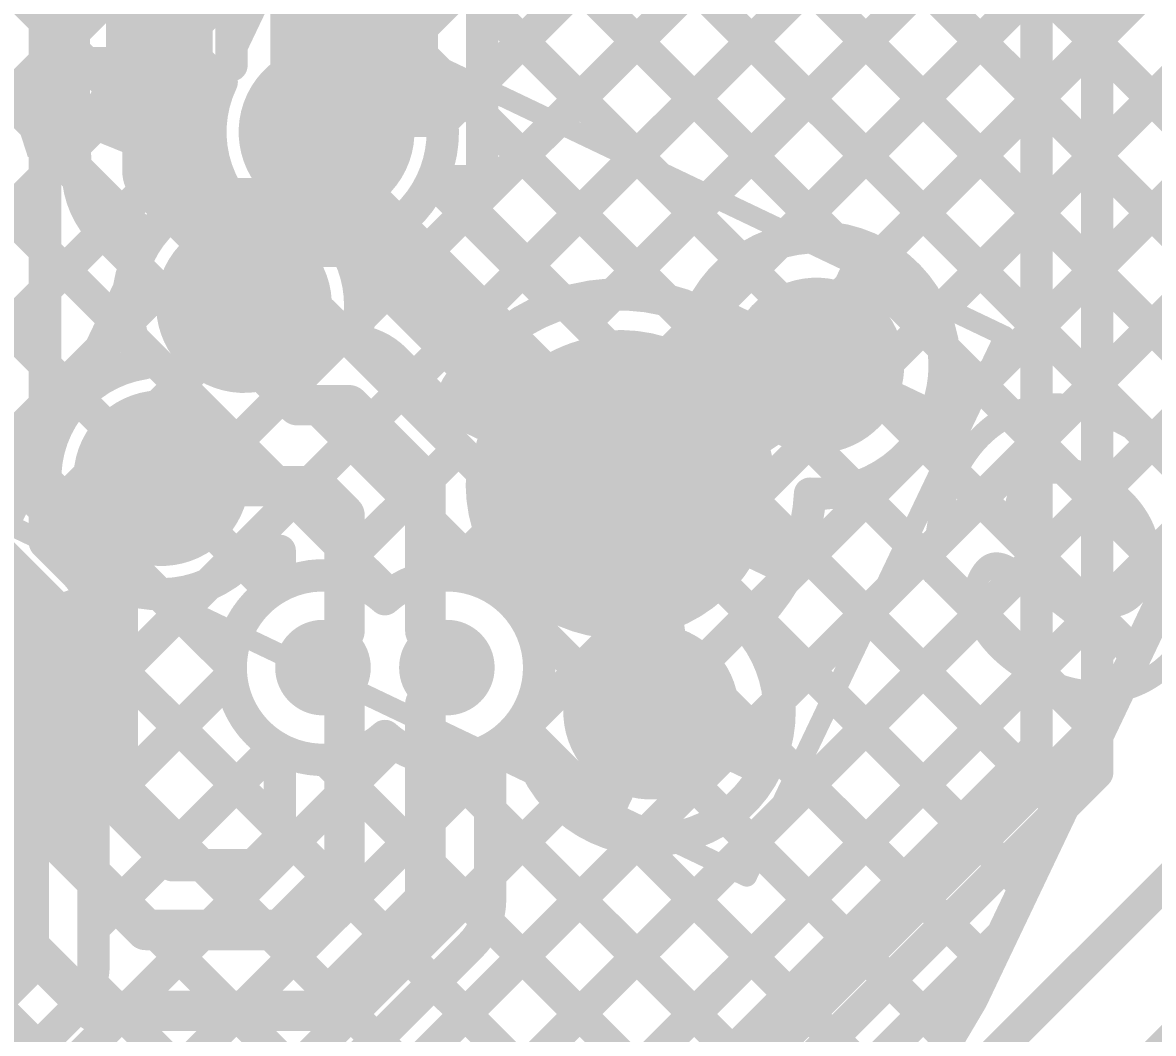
# Model space of a CAD drawing. Header units: millimetres. Extents: x -0.64 to 2.98, y -0.65 to 2.86.
# Drawn here: x 2.4425 to 2.7219, y 0.3336 to 0.5835 of the extents above; entities that cross this region are included whole.
import ezdxf

# ---------------------------------------------------------------- set-up
doc = ezdxf.new("R2010")
doc.units = ezdxf.units.MM
doc.header["$MEASUREMENT"] = 0
for name, color, linetype in [('BottomLayer', 5, 'Continuous'), ('BottomOverlay', 54, 'Continuous'), ('BottomPaste', 16, 'Continuous'), ('BottomSolder', 6, 'Continuous'), ('Mechanical2', 216, 'Continuous'), ('PadHoleLayer', 156, 'Continuous'), ('TopLayer', 1, 'Continuous'), ('TopOverlay', 2, 'Continuous'), ('TopPaste', 8, 'Continuous'), ('TopSolder', 216, 'Continuous'), ('ViaHoleLayer', 16, 'Continuous')]:
    doc.layers.add(name, color=color, linetype=linetype)
doc.styles.add('Arial', font='', dxfattribs={"height": 0.2})
doc.styles.get('Arial').set_extended_font_data('Arial')

# ---------------------------------------------------------------- blocks, each defined once
blk = doc.blocks.new('SPM0687LR5H_1_233')
at = {"layer": 'BottomSolder'}
h = blk.add_hatch(color=6, dxfattribs=at)
edge = h.paths.add_edge_path()
edge.add_arc((0, -0.03594), 0.004, 0, 360)
at = {"layer": 'PadHoleLayer'}
h = blk.add_hatch(color=156, dxfattribs=at)
edge = h.paths.add_edge_path()
edge.add_arc((0, -0.03594), 0.02018, 0, 360)
at = {"layer": 'TopLayer'}
h = blk.add_hatch(color=1, dxfattribs=at)
edge = h.paths.add_edge_path()
edge.add_arc((-0.0474, 0.06705), 0.01772, 0, 360)
h = blk.add_hatch(color=1, dxfattribs=at)
edge = h.paths.add_edge_path()
edge.add_arc((0, 0.06705), 0.01772, 0, 360)
h = blk.add_hatch(color=1, dxfattribs=at)
edge = h.paths.add_edge_path()
edge.add_arc((0.0474, 0.06705), 0.01772, 0, 360)
h = blk.add_hatch(color=1, dxfattribs=at)
edge = h.paths.add_edge_path()
edge.add_arc((0, -0.03594), 0.03299, 0, 360)
h = blk.add_hatch(color=1, dxfattribs=at)
edge = h.paths.add_edge_path()
edge.add_arc((-0.0474, -0.06705), 0.01772, 0, 360)
h = blk.add_hatch(color=1, dxfattribs=at)
edge = h.paths.add_edge_path()
edge.add_arc((0.0474, -0.06705), 0.01772, 0, 360)
at = {"layer": 'TopPaste'}
h = blk.add_hatch(color=8, dxfattribs=at)
edge = h.paths.add_edge_path()
edge.add_arc((-0.0474, 0.06705), 0.01772, 0, 360)
h = blk.add_hatch(color=8, dxfattribs=at)
edge = h.paths.add_edge_path()
edge.add_arc((0, 0.06705), 0.01772, 0, 360)
h = blk.add_hatch(color=8, dxfattribs=at)
edge = h.paths.add_edge_path()
edge.add_arc((0.0474, 0.06705), 0.01772, 0, 360)
h = blk.add_hatch(color=8, dxfattribs=at)
edge = h.paths.add_edge_path()
edge.add_arc((-0.0474, -0.06705), 0.01772, 0, 360)
h = blk.add_hatch(color=8, dxfattribs=at)
edge = h.paths.add_edge_path()
edge.add_arc((0.0474, -0.06705), 0.01772, 0, 360)
at = {"layer": 'TopSolder'}
h = blk.add_hatch(color=216, dxfattribs=at)
edge = h.paths.add_edge_path()
edge.add_arc((-0.0474, 0.06705), 0.02172, 0, 360)
h = blk.add_hatch(color=216, dxfattribs=at)
edge = h.paths.add_edge_path()
edge.add_arc((0, 0.06705), 0.02172, 0, 360)
h = blk.add_hatch(color=216, dxfattribs=at)
edge = h.paths.add_edge_path()
edge.add_arc((0.0474, 0.06705), 0.02172, 0, 360)
h = blk.add_hatch(color=216, dxfattribs=at)
edge = h.paths.add_edge_path()
edge.add_arc((0, -0.03594), 0.03699, 0, 360)
h = blk.add_hatch(color=216, dxfattribs=at)
edge = h.paths.add_edge_path()
edge.add_arc((-0.0474, -0.06705), 0.02172, 0, 360)
h = blk.add_hatch(color=216, dxfattribs=at)
edge = h.paths.add_edge_path()
edge.add_arc((0.0474, -0.06705), 0.02172, 0, 360)
at = {"layer": 'TopOverlay', "const_width": 0.005}
for points in [[(-0.07402, 0.09591), (0.07402, 0.09591)], [(-0.07402, 0.09591), (-0.07402, -0.10591)], [(0.07402, 0.09591), (0.07402, -0.10591)], [(-0.085, 0.075), (-0.08, 0.07)], [(-0.085, 0.075), (-0.085, 0.065)], [(-0.08, 0.07), (-0.085, 0.065)], [(-0.07402, -0.10591), (0.07402, -0.10591)]]:
    blk.add_lwpolyline(points, dxfattribs=at)
at = {"layer": 'TopOverlay', "const_width": 0.0025}
for points in [[(-0.07527, 0.09591, 1), (-0.07277, 0.09591, 1)], [(-0.07527, 0.09591, 1), (-0.07277, 0.09591, 1)], [(0.07277, 0.09591, 1), (0.07527, 0.09591, 1)], [(0.07277, 0.09591, 1), (0.07527, 0.09591, 1)], [(-0.08625, 0.075, 1), (-0.08375, 0.075, 1)], [(-0.08625, 0.075, 1), (-0.08375, 0.075, 1)], [(-0.08125, 0.07, 1), (-0.07875, 0.07, 1)], [(-0.08125, 0.07, 1), (-0.07875, 0.07, 1)], [(-0.08625, 0.065, 1), (-0.08375, 0.065, 1)], [(-0.08625, 0.065, 1), (-0.08375, 0.065, 1)], [(-0.07527, -0.10591, 1), (-0.07277, -0.10591, 1)], [(-0.07527, -0.10591, 1), (-0.07277, -0.10591, 1)], [(0.07277, -0.10591, 1), (0.07527, -0.10591, 1)], [(0.07277, -0.10591, 1), (0.07527, -0.10591, 1)]]:
    blk.add_lwpolyline(points, format="xyb", close=True, dxfattribs=at)
blk = doc.blocks.new('CAP_0402_B_363')
at = {"layer": 'BottomLayer'}
for points in [[(-0.0095, 0.0125), (-0.0095, -0.0125), (-0.0275, -0.0125), (-0.0275, 0.0125)], [(0.0275, 0.0125), (0.0275, -0.0125), (0.0095, -0.0125), (0.0095, 0.0125)]]:
    blk.add_hatch(color=5, dxfattribs=at).paths.add_polyline_path(points)
at = {"layer": 'BottomPaste'}
for points in [[(-0.0095, 0.0125), (-0.0095, -0.0125), (-0.0275, -0.0125), (-0.0275, 0.0125)], [(0.0275, 0.0125), (0.0275, -0.0125), (0.0095, -0.0125), (0.0095, 0.0125)]]:
    blk.add_hatch(color=16, dxfattribs=at).paths.add_polyline_path(points)
at = {"layer": 'BottomSolder'}
for points in [[(-0.00714, 0.01486), (-0.00714, -0.01486), (-0.02986, -0.01486), (-0.02986, 0.01486)], [(0.02986, 0.01486), (0.02986, -0.01486), (0.00714, -0.01486), (0.00714, 0.01486)]]:
    blk.add_hatch(color=6, dxfattribs=at).paths.add_polyline_path(points)
at = {"layer": 'BottomOverlay', "const_width": 0.005}
for points in [[(-0.011, 0.016), (-0.031, 0.016)], [(-0.031, 0.016), (-0.031, -0.016)], [(0.031, 0.016), (0.011, 0.016)], [(0.031, 0.016), (0.031, -0.016)], [(-0.011, -0.016), (-0.031, -0.016)], [(0.031, -0.016), (0.011, -0.016)]]:
    blk.add_lwpolyline(points, dxfattribs=at)
at = {"layer": 'BottomOverlay', "const_width": 0.0025}
for points in [[(-0.03225, 0.016, 1), (-0.02975, 0.016, 1)], [(-0.03225, 0.016, 1), (-0.02975, 0.016, 1)], [(-0.01225, 0.016, 1), (-0.00975, 0.016, 1)], [(0.00975, 0.016, 1), (0.01225, 0.016, 1)], [(0.02975, 0.016, 1), (0.03225, 0.016, 1)], [(0.02975, 0.016, 1), (0.03225, 0.016, 1)], [(-0.03225, -0.016, 1), (-0.02975, -0.016, 1)], [(-0.03225, -0.016, 1), (-0.02975, -0.016, 1)], [(-0.01225, -0.016, 1), (-0.00975, -0.016, 1)], [(0.00975, -0.016, 1), (0.01225, -0.016, 1)], [(0.02975, -0.016, 1), (0.03225, -0.016, 1)], [(0.02975, -0.016, 1), (0.03225, -0.016, 1)]]:
    blk.add_lwpolyline(points, format="xyb", close=True, dxfattribs=at)

msp = doc.modelspace()

# ---------------------------------------------------------------- hatches: boundary and pattern name
at = {"layer": 'BottomLayer'}
msp.add_hatch(color=5, dxfattribs=at).paths.add_polyline_path([(2.504, 0.55521), (2.545, 0.55521), (2.545, 0.68021), (2.504, 0.68021)])
h = msp.add_hatch(color=5, dxfattribs=at)
edge = h.paths.add_edge_path()
edge.add_arc((2.51669, 0.424), 0.01181, 0, 360)
h = msp.add_hatch(color=5, dxfattribs=at)
edge = h.paths.add_edge_path()
edge.add_arc((2.54731, 0.424), 0.01181, 0, 360)
at = {"layer": 'BottomSolder'}
h = msp.add_hatch(color=6, dxfattribs=at)
edge = h.paths.add_edge_path()
edge.add_arc((2.51669, 0.424), 0.00791, 0, 360)
h = msp.add_hatch(color=6, dxfattribs=at)
edge = h.paths.add_edge_path()
edge.add_arc((2.54731, 0.424), 0.00791, 0, 360)
at = {"layer": 'TopLayer'}
h = msp.add_hatch(color=1, dxfattribs=at)
edge = h.paths.add_edge_path()
edge.add_arc((2.51669, 0.424), 0.01181, 0, 360)
h = msp.add_hatch(color=1, dxfattribs=at)
edge = h.paths.add_edge_path()
edge.add_arc((2.54731, 0.424), 0.01181, 0, 360)
at = {"layer": 'TopSolder'}
h = msp.add_hatch(color=216, dxfattribs=at)
edge = h.paths.add_edge_path()
edge.add_arc((2.51669, 0.424), 0.00791, 0, 360)
h = msp.add_hatch(color=216, dxfattribs=at)
edge = h.paths.add_edge_path()
edge.add_arc((2.54731, 0.424), 0.00791, 0, 360)
at = {"layer": 'ViaHoleLayer'}
h = msp.add_hatch(color=16, dxfattribs=at)
edge = h.paths.add_edge_path()
edge.add_arc((2.51669, 0.424), 0.00591, 0, 360)
h = msp.add_hatch(color=16, dxfattribs=at)
edge = h.paths.add_edge_path()
edge.add_arc((2.54731, 0.424), 0.00591, 0, 360)

# ---------------------------------------------------------------- linework, layer by layer
at = {"layer": 'BottomLayer'}
for points, const_width in [([(2.36293, 0.6687), (2.45508, 0.57655)], 0.008), ([(2.34879, 0.65456), (2.45508, 0.54827)], 0.008), ([(2.55302, 0.53751), (2.65972, 0.64421)], 0.008), ([(2.556, 0.56877), (2.63144, 0.64421)], 0.008), ([(2.556, 0.54421), (2.556, 0.64421)], 0.008), ([(2.55713, 0.64421), (2.73585, 0.46549)], 0.008), ([(2.56716, 0.52337), (2.68801, 0.64421)], 0.008), ([(2.58131, 0.50923), (2.71629, 0.64421)], 0.008), ([(2.58541, 0.64421), (2.74497, 0.48465)], 0.008), ([(2.60178, 0.50142), (2.74458, 0.64421)], 0.008), ([(2.6137, 0.64421), (2.75273, 0.50518)], 0.008), ([(2.64198, 0.64421), (2.7598, 0.5264)], 0.008), ([(2.61788, 0.48924), (2.76471, 0.63606)], 0.008), ([(2.3475, 0.62757), (2.53317, 0.4419)], 0.008), ([(2.47808, 0.57241), (2.47808, 0.61734)], 0.022), ([(2.62426, 0.46733), (2.77656, 0.61963)], 0.008), ([(2.556, 0.61706), (2.72672, 0.44634)], 0.008), ([(2.3475, 0.59928), (2.5039, 0.44289)], 0.008), ([(2.558, 0.37278), (2.78192, 0.5967)], 0.008), ([(2.45508, 0.54591), (2.45508, 0.59084)], 0.008), ([(2.556, 0.58877), (2.71759, 0.42718)], 0.008), ([(2.36171, 0.48762), (2.45508, 0.58099)], 0.008), ([(2.33985, 0.57865), (2.49389, 0.42461)], 0.008), ([(2.47808, 0.54689), (2.47808, 0.57091)], 0.022), ([(2.45908, 0.57241), (2.47808, 0.57241)], 0.01), ([(2.556, 0.56049), (2.70846, 0.40803)], 0.008), ([(2.3735, 0.16), (2.76975, 0.55625)], 0.008), ([(2.38051, 0.47814), (2.45508, 0.55271)], 0.008), ([(2.47808, 0.54689), (2.49097, 0.534)], 0.022), ([(2.54632, 0.54421), (2.5872, 0.50333)], 0.008), ([(2.54632, 0.54421), (2.556, 0.54421)], 0.008), ([(2.49097, 0.534), (2.52542, 0.534)], 0.022), ([(2.52542, 0.534), (2.59014, 0.46928)], 0.022), ([(2.40616, 0.4755), (2.46226, 0.5316)], 0.008), ([(2.46257, 0.53129), (2.47538, 0.51848)], 0.008), ([(2.43368, 0.47473), (2.47643, 0.51749)], 0.008), ([(2.39949, 0.15771), (2.75561, 0.51382)], 0.008), ([(2.44907, 0.46184), (2.49923, 0.512)], 0.008), ([(2.49097, 0.512), (2.51631, 0.512)], 0.008), ([(2.49135, 0.512), (2.56145, 0.4419)], 0.008), ([(2.51631, 0.512), (2.55609, 0.47222)], 0.008), ([(2.46318, 0.44766), (2.52191, 0.5064)], 0.008), ([(2.59014, 0.46928), (2.60313, 0.49652)], 0.01), ([(2.467, 0.42321), (2.53605, 0.49226)], 0.008), ([(2.677, 0.342), (2.748, 0.491)], 0.008), ([(2.51879, 0.44671), (2.55019, 0.47811)], 0.008), ([(2.44011, 0.4708), (2.4623, 0.44861)], 0.008), ([(2.57714, 0.44205), (2.59014, 0.46928)], 0.01), ([(2.59014, 0.46928), (2.61737, 0.45629)], 0.01), ([(2.41066, 0.14059), (2.7361, 0.46603)], 0.008), ([(2.62394, 0.46426), (2.69933, 0.38887)], 0.008), ([(2.42878, 0.4595), (2.451, 0.43728)], 0.01), ([(2.54717, 0.44681), (2.558, 0.45764)], 0.008), ([(2.61455, 0.44537), (2.69021, 0.36971)], 0.008), ([(2.56589, 0.43724), (2.57018, 0.44153)], 0.008), ([(2.451, 0.381), (2.451, 0.43728)], 0.01), ([(2.56521, 0.43814), (2.67119, 0.33216)], 0.008), ([(2.467, 0.38763), (2.467, 0.43728)], 0.008), ([(2.558, 0.40107), (2.59209, 0.43516)], 0.008), ([(2.59602, 0.43562), (2.68108, 0.35056)], 0.008), ([(2.51669, 0.42031), (2.51669, 0.424)], 0.01), ([(2.54731, 0.42031), (2.54731, 0.424)], 0.01), ([(2.467, 0.42321), (2.506, 0.38421)], 0.008), ([(2.467, 0.39492), (2.49398, 0.4219)], 0.008), ([(2.51669, 0.42031), (2.522, 0.415)], 0.01), ([(2.542, 0.415), (2.54731, 0.42031)], 0.01), ([(2.522, 0.375), (2.522, 0.415)], 0.01), ([(2.542, 0.36672), (2.542, 0.415)], 0.01), ([(2.56521, 0.40986), (2.66068, 0.31438)], 0.008), ([(2.60822, 0.30987), (2.71036, 0.412)], 0.008), ([(2.4775, 0.37713), (2.50486, 0.4045)], 0.008), ([(2.506, 0.38163), (2.506, 0.40385)], 0.008), ([(2.558, 0.36672), (2.558, 0.40385)], 0.008), ([(2.467, 0.39493), (2.48679, 0.37514)], 0.008), ([(2.467, 0.38763), (2.47949, 0.37514)], 0.008), ([(2.558, 0.38878), (2.65018, 0.29661)], 0.008), ([(2.451, 0.381), (2.47286, 0.35914)], 0.01), ([(2.49951, 0.37514), (2.506, 0.38163)], 0.008), ([(2.47949, 0.37514), (2.49951, 0.37514)], 0.008), ([(2.50614, 0.35914), (2.522, 0.375)], 0.01), ([(2.431, 0.368), (2.45986, 0.33914)], 0.01), ([(2.51443, 0.33914), (2.542, 0.36672)], 0.01), ([(2.47286, 0.35914), (2.50614, 0.35914)], 0.01), ([(2.55709, 0.36141), (2.60899, 0.30951)], 0.008), ([(2.4197, 0.35667), (2.44853, 0.32784)], 0.008), ([(2.62114, 0.2945), (2.68461, 0.35797)], 0.008), ([(2.52575, 0.32784), (2.5533, 0.35539)], 0.008), ([(2.54406, 0.34615), (2.58402, 0.3062)], 0.008), ([(2.45986, 0.33914), (2.51443, 0.33914)], 0.01), ([(2.599, 0.21), (2.677, 0.342)], 0.008), ([(2.52992, 0.33201), (2.57536, 0.28657)], 0.008)]:
    msp.add_lwpolyline(points, dxfattribs=dict(at, const_width=const_width))
for points, const_width in [([(2.45308, 0.58099, 1), (2.45708, 0.58099, 1)], 0.004), ([(2.47258, 0.57241, 1), (2.48358, 0.57241, 1)], 0.011), ([(2.47258, 0.57091, 1), (2.48358, 0.57091, 1)], 0.011), ([(2.45308, 0.57655, 1), (2.45708, 0.57655, 1)], 0.004), ([(2.45658, 0.57241, 1), (2.46158, 0.57241, 1)], 0.005), ([(2.47558, 0.57241, 1), (2.48058, 0.57241, 1)], 0.005), ([(2.554, 0.56877, 1), (2.558, 0.56877, 1)], 0.004), ([(2.554, 0.56049, 1), (2.558, 0.56049, 1)], 0.004), ([(2.45308, 0.55271, 1), (2.45708, 0.55271, 1)], 0.004), ([(2.47258, 0.54689, 1), (2.48358, 0.54689, 1)], 0.011), ([(2.47258, 0.54689, 1), (2.48358, 0.54689, 1)], 0.011), ([(2.45308, 0.54827, 1), (2.45708, 0.54827, 1)], 0.004), ([(2.45308, 0.54591, 1), (2.45708, 0.54591, 1)], 0.004), ([(2.45411, 0.54591, 1), (2.45811, 0.54591, 1)], 0.004), ([(2.45411, 0.54591, 1), (2.45811, 0.54591, 1)], 0.004), ([(2.54432, 0.54421, 1), (2.54832, 0.54421, 1)], 0.004), ([(2.54432, 0.54421, 1), (2.54832, 0.54421, 1)], 0.004), ([(2.554, 0.54421, 1), (2.558, 0.54421, 1)], 0.004), ([(2.554, 0.54421, 1), (2.558, 0.54421, 1)], 0.004), ([(2.48547, 0.534, 1), (2.49647, 0.534, 1)], 0.011), ([(2.48547, 0.534, 1), (2.49647, 0.534, 1)], 0.011), ([(2.51992, 0.534, 1), (2.53092, 0.534, 1)], 0.011), ([(2.51992, 0.534, 1), (2.53092, 0.534, 1)], 0.011), ([(2.55102, 0.53751, 1), (2.55502, 0.53751, 1)], 0.004), ([(2.46026, 0.5316, 1), (2.46426, 0.5316, 1)], 0.004), ([(2.46053, 0.53133, 1), (2.46453, 0.53133, 1)], 0.004), ([(2.46057, 0.53129, 1), (2.46457, 0.53129, 1)], 0.004), ([(2.46057, 0.53129, 1), (2.46457, 0.53129, 1)], 0.004), ([(2.56516, 0.52337, 1), (2.56916, 0.52337, 1)], 0.004), ([(2.47338, 0.51848, 1), (2.47738, 0.51848, 1)], 0.004), ([(2.47338, 0.51848, 1), (2.47738, 0.51848, 1)], 0.004), ([(2.47341, 0.51844, 1), (2.47741, 0.51844, 1)], 0.004), ([(2.47443, 0.51749, 1), (2.47843, 0.51749, 1)], 0.004), ([(2.48897, 0.512, 1), (2.49297, 0.512, 1)], 0.004), ([(2.48897, 0.512, 1), (2.49297, 0.512, 1)], 0.004), ([(2.48897, 0.512, 1), (2.49297, 0.512, 1)], 0.004), ([(2.48935, 0.512, 1), (2.49335, 0.512, 1)], 0.004), ([(2.49723, 0.512, 1), (2.50123, 0.512, 1)], 0.004), ([(2.51431, 0.512, 1), (2.51831, 0.512, 1)], 0.004), ([(2.51431, 0.512, 1), (2.51831, 0.512, 1)], 0.004), ([(2.57931, 0.50923, 1), (2.58331, 0.50923, 1)], 0.004), ([(2.51991, 0.5064, 1), (2.52391, 0.5064, 1)], 0.004), ([(2.5852, 0.50333, 1), (2.5892, 0.50333, 1)], 0.004), ([(2.5852, 0.50333, 1), (2.5892, 0.50333, 1)], 0.004), ([(2.5852, 0.50333, 1), (2.5892, 0.50333, 1)], 0.004), ([(2.59978, 0.50142, 1), (2.60378, 0.50142, 1)], 0.004), ([(2.60063, 0.49652, 1), (2.60563, 0.49652, 1)], 0.005), ([(2.53405, 0.49226, 1), (2.53805, 0.49226, 1)], 0.004), ([(2.61588, 0.48924, 1), (2.61988, 0.48924, 1)], 0.004), ([(2.54819, 0.47811, 1), (2.55219, 0.47811, 1)], 0.004), ([(2.58464, 0.46928, 1), (2.59564, 0.46928, 1)], 0.011), ([(2.55409, 0.47222, 1), (2.55809, 0.47222, 1)], 0.004), ([(2.55409, 0.47222, 1), (2.55809, 0.47222, 1)], 0.004), ([(2.55409, 0.47222, 1), (2.55809, 0.47222, 1)], 0.004), ([(2.4381, 0.47081, 1), (2.4421, 0.47081, 1)], 0.004), ([(2.43811, 0.4708, 1), (2.44211, 0.4708, 1)], 0.004), ([(2.43811, 0.4708, 1), (2.44211, 0.4708, 1)], 0.004), ([(2.58764, 0.46928, 1), (2.59264, 0.46928, 1)], 0.005), ([(2.58764, 0.46928, 1), (2.59264, 0.46928, 1)], 0.005), ([(2.58764, 0.46928, 1), (2.59264, 0.46928, 1)], 0.005), ([(2.62231, 0.46928, 1), (2.62631, 0.46928, 1)], 0.004), ([(2.62231, 0.46928, 1), (2.62631, 0.46928, 1)], 0.004), ([(2.62231, 0.46928, 1), (2.62631, 0.46928, 1)], 0.004), ([(2.62231, 0.46928, 1), (2.62631, 0.46928, 1)], 0.004), ([(2.62226, 0.46733, 1), (2.62626, 0.46733, 1)], 0.004), ([(2.62194, 0.46426, 1), (2.62594, 0.46426, 1)], 0.004), ([(2.44707, 0.46184, 1), (2.45107, 0.46184, 1)], 0.004), ([(2.556, 0.45764, 1), (2.56, 0.45764, 1)], 0.004), ([(2.61487, 0.45629, 1), (2.61987, 0.45629, 1)], 0.005), ([(2.61898, 0.45457, 1), (2.62298, 0.45457, 1)], 0.004), ([(2.61898, 0.45457, 1), (2.62298, 0.45457, 1)], 0.004), ([(2.61898, 0.45457, 1), (2.62298, 0.45457, 1)], 0.004), ([(2.61898, 0.45457, 1), (2.62298, 0.45457, 1)], 0.004), ([(2.4603, 0.44861, 1), (2.4643, 0.44861, 1)], 0.004), ([(2.4603, 0.44861, 1), (2.4643, 0.44861, 1)], 0.004), ([(2.46031, 0.4486, 1), (2.46431, 0.4486, 1)], 0.004), ([(2.46118, 0.44766, 1), (2.46518, 0.44766, 1)], 0.004), ([(2.51679, 0.44671, 1), (2.52079, 0.44671, 1)], 0.004), ([(2.54517, 0.44681, 1), (2.54917, 0.44681, 1)], 0.004), ([(2.61255, 0.44537, 1), (2.61655, 0.44537, 1)], 0.004), ([(2.5019, 0.44289, 1), (2.5059, 0.44289, 1)], 0.004), ([(2.53, 0.44091, 1), (2.534, 0.44091, 1)], 0.004), ([(2.53, 0.44091, 1), (2.534, 0.44091, 1)], 0.004), ([(2.53117, 0.4419, 1), (2.53517, 0.4419, 1)], 0.004), ([(2.55945, 0.4419, 1), (2.56345, 0.4419, 1)], 0.004), ([(2.56818, 0.44153, 1), (2.57218, 0.44153, 1)], 0.004), ([(2.57464, 0.44205, 1), (2.57964, 0.44205, 1)], 0.005), ([(2.4485, 0.43728, 1), (2.4535, 0.43728, 1)], 0.005), ([(2.4485, 0.43728, 1), (2.4535, 0.43728, 1)], 0.005), ([(2.56321, 0.43814, 1), (2.56721, 0.43814, 1)], 0.004), ([(2.465, 0.43728, 1), (2.469, 0.43728, 1)], 0.004), ([(2.465, 0.43728, 1), (2.469, 0.43728, 1)], 0.004), ([(2.465, 0.43728, 1), (2.469, 0.43728, 1)], 0.004), ([(2.56389, 0.43724, 1), (2.56789, 0.43724, 1)], 0.004), ([(2.59009, 0.43516, 1), (2.59409, 0.43516, 1)], 0.004), ([(2.59402, 0.43562, 1), (2.59802, 0.43562, 1)], 0.004), ([(2.71559, 0.42718, 1), (2.71959, 0.42718, 1)], 0.004), ([(2.49189, 0.42461, 1), (2.49589, 0.42461, 1)], 0.004), ([(2.51419, 0.424, 1), (2.51919, 0.424, 1)], 0.005), ([(2.54481, 0.424, 1), (2.54981, 0.424, 1)], 0.005), ([(2.56812, 0.424, 1), (2.57212, 0.424, 1)], 0.004), ([(2.56812, 0.424, 1), (2.57212, 0.424, 1)], 0.004), ([(2.465, 0.42321, 1), (2.469, 0.42321, 1)], 0.004), ([(2.465, 0.42321, 1), (2.469, 0.42321, 1)], 0.004), ([(2.49198, 0.4219, 1), (2.49598, 0.4219, 1)], 0.004), ([(2.51419, 0.42031, 1), (2.51919, 0.42031, 1)], 0.005), ([(2.51419, 0.42031, 1), (2.51919, 0.42031, 1)], 0.005), ([(2.54481, 0.42031, 1), (2.54981, 0.42031, 1)], 0.005), ([(2.54481, 0.42031, 1), (2.54981, 0.42031, 1)], 0.005), ([(2.5195, 0.415, 1), (2.5245, 0.415, 1)], 0.005), ([(2.5195, 0.415, 1), (2.5245, 0.415, 1)], 0.005), ([(2.5395, 0.415, 1), (2.5445, 0.415, 1)], 0.005), ([(2.5395, 0.415, 1), (2.5445, 0.415, 1)], 0.005), ([(2.56321, 0.40986, 1), (2.56721, 0.40986, 1)], 0.004), ([(2.70836, 0.412, 1), (2.71236, 0.412, 1)], 0.004), ([(2.70646, 0.40803, 1), (2.71046, 0.40803, 1)], 0.004), ([(2.50286, 0.4045, 1), (2.50686, 0.4045, 1)], 0.004), ([(2.504, 0.40385, 1), (2.508, 0.40385, 1)], 0.004), ([(2.504, 0.40385, 1), (2.508, 0.40385, 1)], 0.004), ([(2.556, 0.40385, 1), (2.56, 0.40385, 1)], 0.004), ([(2.556, 0.40385, 1), (2.56, 0.40385, 1)], 0.004), ([(2.556, 0.40107, 1), (2.56, 0.40107, 1)], 0.004), ([(2.465, 0.39493, 1), (2.469, 0.39493, 1)], 0.004), ([(2.465, 0.39492, 1), (2.469, 0.39492, 1)], 0.004), ([(2.465, 0.38763, 1), (2.469, 0.38763, 1)], 0.004), ([(2.465, 0.38763, 1), (2.469, 0.38763, 1)], 0.004), ([(2.556, 0.38878, 1), (2.56, 0.38878, 1)], 0.004), ([(2.69733, 0.38887, 1), (2.70133, 0.38887, 1)], 0.004), ([(2.4485, 0.381, 1), (2.4535, 0.381, 1)], 0.005), ([(2.4485, 0.381, 1), (2.4535, 0.381, 1)], 0.005), ([(2.504, 0.38421, 1), (2.508, 0.38421, 1)], 0.004), ([(2.504, 0.38163, 1), (2.508, 0.38163, 1)], 0.004), ([(2.504, 0.38163, 1), (2.508, 0.38163, 1)], 0.004), ([(2.4755, 0.37713, 1), (2.4795, 0.37713, 1)], 0.004), ([(2.47749, 0.37514, 1), (2.48149, 0.37514, 1)], 0.004), ([(2.47749, 0.37514, 1), (2.48149, 0.37514, 1)], 0.004), ([(2.48479, 0.37514, 1), (2.48879, 0.37514, 1)], 0.004), ([(2.49751, 0.37514, 1), (2.50151, 0.37514, 1)], 0.004), ([(2.49751, 0.37514, 1), (2.50151, 0.37514, 1)], 0.004), ([(2.5195, 0.375, 1), (2.5245, 0.375, 1)], 0.005), ([(2.5195, 0.375, 1), (2.5245, 0.375, 1)], 0.005), ([(2.556, 0.37278, 1), (2.56, 0.37278, 1)], 0.004), ([(2.5395, 0.36672, 1), (2.5445, 0.36672, 1)], 0.005), ([(2.5395, 0.36672, 1), (2.5445, 0.36672, 1)], 0.005), ([(2.68821, 0.36971, 1), (2.69221, 0.36971, 1)], 0.004), ([(2.556, 0.36672, 1), (2.56, 0.36672, 1)], 0.004), ([(2.556, 0.36672, 1), (2.56, 0.36672, 1)], 0.004), ([(2.556, 0.36672, 1), (2.56, 0.36672, 1)], 0.004), ([(2.47036, 0.35914, 1), (2.47536, 0.35914, 1)], 0.005), ([(2.47036, 0.35914, 1), (2.47536, 0.35914, 1)], 0.005), ([(2.50364, 0.35914, 1), (2.50864, 0.35914, 1)], 0.005), ([(2.50364, 0.35914, 1), (2.50864, 0.35914, 1)], 0.005), ([(2.55509, 0.36141, 1), (2.55909, 0.36141, 1)], 0.004), ([(2.68261, 0.35797, 1), (2.68661, 0.35797, 1)], 0.004), ([(2.5513, 0.35539, 1), (2.5553, 0.35539, 1)], 0.004), ([(2.5513, 0.35539, 1), (2.5553, 0.35539, 1)], 0.004), ([(2.55131, 0.3554, 1), (2.55531, 0.3554, 1)], 0.004), ([(2.67908, 0.35056, 1), (2.68308, 0.35056, 1)], 0.004), ([(2.54206, 0.34615, 1), (2.54606, 0.34615, 1)], 0.004), ([(2.45736, 0.33914, 1), (2.46236, 0.33914, 1)], 0.005), ([(2.45736, 0.33914, 1), (2.46236, 0.33914, 1)], 0.005), ([(2.51193, 0.33914, 1), (2.51693, 0.33914, 1)], 0.005), ([(2.51193, 0.33914, 1), (2.51693, 0.33914, 1)], 0.005), ([(2.675, 0.342, 1), (2.679, 0.342, 1)], 0.004), ([(2.675, 0.342, 1), (2.679, 0.342, 1)], 0.004), ([(2.52792, 0.33201, 1), (2.53192, 0.33201, 1)], 0.004), ([(2.66919, 0.33216, 1), (2.67319, 0.33216, 1)], 0.004)]:
    msp.add_lwpolyline(points, format="xyb", close=True, dxfattribs=dict(at, const_width=const_width))
at = {"layer": 'BottomLayer', "const_width": 0.008}
for points in [[(2.46257, 0.53129, -0.187986), (2.45611, 0.54591)], [(2.46253, 0.53133, -0.187335), (2.45611, 0.54591)], [(2.49097, 0.512, -0.199566), (2.47538, 0.51848)], [(2.49097, 0.512, -0.198912), (2.47541, 0.51844)], [(2.5872, 0.50333, -0.439654), (2.62431, 0.46928)], [(2.5872, 0.50333, -0.439654), (2.62431, 0.46928)], [(2.42878, 0.4755, -0.198912), (2.4401, 0.47081)], [(2.42878, 0.4755, -0.199231), (2.44011, 0.4708)], [(2.62098, 0.45457, -0.834882), (2.55609, 0.47222)], [(2.62098, 0.45457, -0.834882), (2.55609, 0.47222)], [(2.62431, 0.46928, -0.111726), (2.62098, 0.45457)], [(2.62431, 0.46928, -0.111726), (2.62098, 0.45457)], [(2.4623, 0.44861, -0.199231), (2.467, 0.43728)], [(2.46231, 0.4486, -0.198912), (2.467, 0.43728)], [(2.506, 0.40385, -1.132461), (2.532, 0.44091)], [(2.532, 0.44091, -0.650404), (2.57012, 0.424)], [(2.57012, 0.424, -0.277593), (2.558, 0.40385)], [(2.558, 0.36672, -0.199231), (2.5533, 0.35539)], [(2.558, 0.36672, -0.198912), (2.55331, 0.3554)]]:
    msp.add_lwpolyline(points, format="xyb", dxfattribs=at)
at = {"layer": 'Mechanical2', "const_width": 0.01}
msp.add_lwpolyline([(1.75783, 2.80917, -6.230382), (0.64896, 2.81029)], format="xyb", dxfattribs=at)
at = {"layer": 'TopLayer'}
for points, const_width in [([(2.708, 0.398), (2.708, 1.02)], 0.008), ([(2.693, 0.40421), (2.693, 1.01379)], 0.008), ([(2.54108, 0.58214), (2.693, 0.73406)], 0.008), ([(2.54108, 0.71683), (2.693, 0.56491)], 0.008), ([(2.54619, 0.55896), (2.693, 0.70577)], 0.008), ([(2.54108, 0.68854), (2.693, 0.53663)], 0.008), ([(2.448, 0.45491), (2.448, 0.68528)], 0.008), ([(2.52569, 0.51018), (2.693, 0.67749)], 0.008), ([(2.51758, 0.55641), (2.51758, 0.65858)], 0.025), ([(2.49408, 0.57291), (2.49408, 0.65858)], 0.008), ([(2.54108, 0.66026), (2.693, 0.50834)], 0.008), ([(2.54108, 0.57291), (2.54108, 0.65858)], 0.008), ([(2.53921, 0.49542), (2.693, 0.64921)], 0.008), ([(2.54108, 0.63197), (2.64296, 0.53009)], 0.008), ([(2.448, 0.57391), (2.49408, 0.61999)], 0.008), ([(2.58832, 0.51624), (2.693, 0.62092)], 0.008), ([(2.448, 0.61192), (2.4915, 0.56842)], 0.008), ([(2.54108, 0.60369), (2.62024, 0.52453)], 0.008), ([(2.448, 0.54563), (2.49408, 0.59171)], 0.008), ([(2.62938, 0.52902), (2.693, 0.59264)], 0.008), ([(2.448, 0.58364), (2.49017, 0.54147)], 0.008), ([(2.54108, 0.5754), (2.60164, 0.51484)], 0.008), ([(2.65467, 0.52603), (2.693, 0.56435)], 0.008), ([(2.448, 0.51734), (2.48893, 0.55827)], 0.008), ([(2.448, 0.55535), (2.47349, 0.52986)], 0.008), ([(2.54371, 0.54449), (2.57458, 0.51362)], 0.008), ([(2.66787, 0.51094), (2.693, 0.53607)], 0.008), ([(2.5296, 0.53032), (2.55716, 0.50276)], 0.008), ([(2.448, 0.52707), (2.46966, 0.50541)], 0.008), ([(2.63862, 0.49868), (2.65055, 0.52369)], 0.01), ([(2.49718, 0.51362), (2.50204, 0.50876)], 0.01), ([(2.6136, 0.51061), (2.63862, 0.49868)], 0.01), ([(2.448, 0.48906), (2.46872, 0.50978)], 0.008), ([(2.50204, 0.49721), (2.50204, 0.50876)], 0.01), ([(2.59014, 0.46928), (2.60864, 0.50809)], 0.01), ([(2.63059, 0.44538), (2.693, 0.50778)], 0.008), ([(2.5964, 0.47019), (2.63862, 0.49868)], 0.022), ([(2.67003, 0.50302), (2.693, 0.48006)], 0.008), ([(2.53447, 0.50016), (2.54691, 0.48772)], 0.008), ([(2.63862, 0.49868), (2.66363, 0.48674)], 0.01), ([(2.448, 0.49878), (2.45606, 0.49073)], 0.008), ([(2.50204, 0.49721), (2.5104, 0.48886)], 0.01), ([(2.5104, 0.48886), (2.52314, 0.48886)], 0.01), ([(2.52314, 0.48886), (2.542, 0.47)], 0.01), ([(2.55133, 0.48779), (2.59014, 0.46928)], 0.01), ([(2.6294, 0.4159), (2.693, 0.4795)], 0.008), ([(2.66447, 0.4803), (2.693, 0.45177)], 0.008), ([(2.59014, 0.46928), (2.5964, 0.47019)], 0.022), ([(2.59014, 0.46928), (2.5978, 0.41311)], 0.022), ([(2.47677, 0.47084), (2.47875, 0.46886)], 0.01), ([(2.47875, 0.46886), (2.51486, 0.46886)], 0.01), ([(2.51486, 0.46886), (2.522, 0.46172)], 0.01), ([(2.542, 0.433), (2.542, 0.47)], 0.01), ([(2.59014, 0.46928), (2.62894, 0.45077)], 0.01), ([(2.64808, 0.46841), (2.693, 0.42349)], 0.008), ([(2.522, 0.433), (2.522, 0.46172)], 0.01), ([(2.448, 0.45491), (2.4553, 0.44761)], 0.008), ([(2.49916, 0.45286), (2.506, 0.45286)], 0.008), ([(2.506, 0.44415), (2.506, 0.45286)], 0.008), ([(2.63448, 0.45373), (2.6885, 0.39971)], 0.008), ([(2.432, 0.44828), (2.444, 0.43628)], 0.01), ([(2.49666, 0.45012), (2.5039, 0.44289)], 0.008), ([(2.51253, 0.27075), (2.693, 0.45121)], 0.008), ([(2.46, 0.41621), (2.48836, 0.44456)], 0.008), ([(2.47637, 0.44212), (2.49389, 0.42461)], 0.008), ([(2.444, 0.35057), (2.444, 0.43628)], 0.01), ([(2.46, 0.35057), (2.46, 0.43628)], 0.008), ([(2.62361, 0.43631), (2.67435, 0.38557)], 0.008), ([(2.46, 0.43021), (2.58402, 0.3062)], 0.008), ([(2.46, 0.38792), (2.49398, 0.4219)], 0.008), ([(2.54082, 0.27075), (2.693, 0.42293)], 0.008), ([(2.5978, 0.41311), (2.59881, 0.41592)], 0.022), ([(2.58587, 0.38809), (2.5978, 0.41311)], 0.01), ([(2.5978, 0.41311), (2.62282, 0.40118)], 0.01), ([(2.42768, 0.27075), (2.56631, 0.40937)], 0.008), ([(2.3994, 0.27075), (2.53407, 0.40542)], 0.008), ([(2.46, 0.35964), (2.50486, 0.4045)], 0.008), ([(2.60055, 0.31176), (2.693, 0.40421)], 0.008), ([(2.46, 0.40193), (2.57536, 0.28657)], 0.008), ([(2.5173, 0.4012), (2.60364, 0.31486)], 0.008), ([(2.54552, 0.40126), (2.61778, 0.329)], 0.008), ([(2.62805, 0.40358), (2.66021, 0.37142)], 0.008), ([(2.599, 0.289), (2.708, 0.398)], 0.008), ([(2.45596, 0.27075), (2.57564, 0.39042)], 0.008), ([(2.61613, 0.38722), (2.64607, 0.35728)], 0.008), ([(2.59336, 0.3817), (2.63193, 0.34314)], 0.008), ([(2.48425, 0.27075), (2.59502, 0.38151)], 0.008), ([(2.46, 0.37365), (2.56122, 0.27243)], 0.008), ([(2.59006, 0.23606), (2.72769, 0.37368)], 0.008), ([(2.544, 0.138), (2.768, 0.362)], 0.025), ([(2.42643, 0.333), (2.444, 0.35057)], 0.01), ([(2.45934, 0.34602), (2.53461, 0.27075)], 0.008), ([(2.43775, 0.3217), (2.4553, 0.33925)], 0.008), ([(2.44657, 0.33051), (2.50633, 0.27075)], 0.008)]:
    msp.add_lwpolyline(points, dxfattribs=dict(at, const_width=const_width))
for points, const_width in [([(2.446, 0.58364, 1), (2.45, 0.58364, 1)], 0.004), ([(2.53908, 0.58214, 1), (2.54308, 0.58214, 1)], 0.004), ([(2.53908, 0.5754, 1), (2.54308, 0.5754, 1)], 0.004), ([(2.446, 0.57391, 1), (2.45, 0.57391, 1)], 0.004), ([(2.49208, 0.57291, 1), (2.49608, 0.57291, 1)], 0.004), ([(2.53908, 0.57291, 1), (2.54308, 0.57291, 1)], 0.004), ([(2.53908, 0.57291, 1), (2.54308, 0.57291, 1)], 0.004), ([(2.4895, 0.56842, 1), (2.4935, 0.56842, 1)], 0.004), ([(2.48966, 0.56877, 1), (2.49366, 0.56877, 1)], 0.004), ([(2.51133, 0.55641, 1), (2.52383, 0.55641, 1)], 0.0125), ([(2.691, 0.56491, 1), (2.695, 0.56491, 1)], 0.004), ([(2.691, 0.56435, 1), (2.695, 0.56435, 1)], 0.004), ([(2.48693, 0.55827, 1), (2.49093, 0.55827, 1)], 0.004), ([(2.54419, 0.55896, 1), (2.54819, 0.55896, 1)], 0.004), ([(2.446, 0.55535, 1), (2.45, 0.55535, 1)], 0.004), ([(2.5443, 0.55641, 1), (2.5483, 0.55641, 1)], 0.004), ([(2.5443, 0.55641, 1), (2.5483, 0.55641, 1)], 0.004), ([(2.446, 0.54563, 1), (2.45, 0.54563, 1)], 0.004), ([(2.5415, 0.54404, 1), (2.5455, 0.54404, 1)], 0.004), ([(2.5415, 0.54404, 1), (2.5455, 0.54404, 1)], 0.004), ([(2.54171, 0.54449, 1), (2.54571, 0.54449, 1)], 0.004), ([(2.48817, 0.54147, 1), (2.49217, 0.54147, 1)], 0.004), ([(2.49075, 0.54199, 1), (2.49475, 0.54199, 1)], 0.004), ([(2.49075, 0.54199, 1), (2.49475, 0.54199, 1)], 0.004), ([(2.691, 0.53663, 1), (2.695, 0.53663, 1)], 0.004), ([(2.691, 0.53607, 1), (2.695, 0.53607, 1)], 0.004), ([(2.47149, 0.52986, 1), (2.47549, 0.52986, 1)], 0.004), ([(2.5276, 0.53032, 1), (2.5316, 0.53032, 1)], 0.004), ([(2.64096, 0.53009, 1), (2.64496, 0.53009, 1)], 0.004), ([(2.446, 0.52707, 1), (2.45, 0.52707, 1)], 0.004), ([(2.52002, 0.52803, 1), (2.52402, 0.52803, 1)], 0.004), ([(2.52002, 0.52803, 1), (2.52402, 0.52803, 1)], 0.004), ([(2.62738, 0.52902, 1), (2.63138, 0.52902, 1)], 0.004), ([(2.46926, 0.52598, 1), (2.47326, 0.52598, 1)], 0.004), ([(2.46926, 0.52598, 1), (2.47326, 0.52598, 1)], 0.004), ([(2.61824, 0.52453, 1), (2.62224, 0.52453, 1)], 0.004), ([(2.64805, 0.52369, 1), (2.65305, 0.52369, 1)], 0.005), ([(2.65267, 0.52603, 1), (2.65667, 0.52603, 1)], 0.004), ([(2.446, 0.51734, 1), (2.45, 0.51734, 1)], 0.004), ([(2.58632, 0.51624, 1), (2.59032, 0.51624, 1)], 0.004), ([(2.49468, 0.51362, 1), (2.49968, 0.51362, 1)], 0.005), ([(2.52389, 0.51362, 1), (2.52789, 0.51362, 1)], 0.004), ([(2.52389, 0.51362, 1), (2.52789, 0.51362, 1)], 0.004), ([(2.57258, 0.51362, 1), (2.57658, 0.51362, 1)], 0.004), ([(2.59964, 0.51484, 1), (2.60364, 0.51484, 1)], 0.004), ([(2.52369, 0.51018, 1), (2.52769, 0.51018, 1)], 0.004), ([(2.60781, 0.51196, 1), (2.61181, 0.51196, 1)], 0.004), ([(2.60799, 0.51233, 1), (2.61199, 0.51233, 1)], 0.004), ([(2.6111, 0.51061, 1), (2.6161, 0.51061, 1)], 0.005), ([(2.66587, 0.51094, 1), (2.66987, 0.51094, 1)], 0.004), ([(2.46672, 0.50978, 1), (2.47072, 0.50978, 1)], 0.004), ([(2.49954, 0.50876, 1), (2.50454, 0.50876, 1)], 0.005), ([(2.49954, 0.50876, 1), (2.50454, 0.50876, 1)], 0.005), ([(2.60614, 0.50809, 1), (2.61114, 0.50809, 1)], 0.005), ([(2.691, 0.50834, 1), (2.695, 0.50834, 1)], 0.004), ([(2.691, 0.50778, 1), (2.695, 0.50778, 1)], 0.004), ([(2.46766, 0.50541, 1), (2.47166, 0.50541, 1)], 0.004), ([(2.52251, 0.5048, 1), (2.52651, 0.5048, 1)], 0.004), ([(2.52251, 0.5048, 1), (2.52651, 0.5048, 1)], 0.004), ([(2.52251, 0.5048, 1), (2.52651, 0.5048, 1)], 0.004), ([(2.63312, 0.49868, 1), (2.64412, 0.49868, 1)], 0.011), ([(2.55516, 0.50276, 1), (2.55916, 0.50276, 1)], 0.004), ([(2.66803, 0.50302, 1), (2.67203, 0.50302, 1)], 0.004), ([(2.47034, 0.49921, 1), (2.47434, 0.49921, 1)], 0.004), ([(2.47034, 0.49921, 1), (2.47434, 0.49921, 1)], 0.004), ([(2.53246, 0.50017, 1), (2.53646, 0.50017, 1)], 0.004), ([(2.53247, 0.50016, 1), (2.53647, 0.50016, 1)], 0.004), ([(2.53247, 0.50016, 1), (2.53647, 0.50016, 1)], 0.004), ([(2.63612, 0.49868, 1), (2.64112, 0.49868, 1)], 0.005), ([(2.63612, 0.49868, 1), (2.64112, 0.49868, 1)], 0.005), ([(2.63612, 0.49868, 1), (2.64112, 0.49868, 1)], 0.005), ([(2.446, 0.49878, 1), (2.45, 0.49878, 1)], 0.004), ([(2.49954, 0.49721, 1), (2.50454, 0.49721, 1)], 0.005), ([(2.49954, 0.49721, 1), (2.50454, 0.49721, 1)], 0.005), ([(2.66833, 0.49868, 1), (2.67233, 0.49868, 1)], 0.004), ([(2.66833, 0.49868, 1), (2.67233, 0.49868, 1)], 0.004), ([(2.53721, 0.49542, 1), (2.54121, 0.49542, 1)], 0.004), ([(2.45406, 0.49073, 1), (2.45806, 0.49073, 1)], 0.004), ([(2.446, 0.48906, 1), (2.45, 0.48906, 1)], 0.004), ([(2.5079, 0.48886, 1), (2.5129, 0.48886, 1)], 0.005), ([(2.5079, 0.48886, 1), (2.5129, 0.48886, 1)], 0.005), ([(2.52064, 0.48886, 1), (2.52564, 0.48886, 1)], 0.005), ([(2.52064, 0.48886, 1), (2.52564, 0.48886, 1)], 0.005), ([(2.54572, 0.48951, 1), (2.54972, 0.48951, 1)], 0.004), ([(2.54883, 0.48779, 1), (2.55383, 0.48779, 1)], 0.005), ([(2.54491, 0.48772, 1), (2.54891, 0.48772, 1)], 0.004), ([(2.66113, 0.48674, 1), (2.66613, 0.48674, 1)], 0.005), ([(2.44885, 0.4832, 1), (2.45285, 0.4832, 1)], 0.004), ([(2.44885, 0.4832, 1), (2.45285, 0.4832, 1)], 0.004), ([(2.66524, 0.48502, 1), (2.66924, 0.48502, 1)], 0.004), ([(2.66524, 0.48502, 1), (2.66924, 0.48502, 1)], 0.004), ([(2.66247, 0.4803, 1), (2.66647, 0.4803, 1)], 0.004), ([(2.691, 0.48006, 1), (2.695, 0.48006, 1)], 0.004), ([(2.691, 0.4795, 1), (2.695, 0.4795, 1)], 0.004), ([(2.5909, 0.47019, 1), (2.6019, 0.47019, 1)], 0.011), ([(2.5909, 0.47019, 1), (2.6019, 0.47019, 1)], 0.011), ([(2.58464, 0.46928, 1), (2.59564, 0.46928, 1)], 0.011), ([(2.58464, 0.46928, 1), (2.59564, 0.46928, 1)], 0.011), ([(2.47427, 0.47084, 1), (2.47927, 0.47084, 1)], 0.005), ([(2.47625, 0.46886, 1), (2.48125, 0.46886, 1)], 0.005), ([(2.47625, 0.46886, 1), (2.48125, 0.46886, 1)], 0.005), ([(2.51236, 0.46886, 1), (2.51736, 0.46886, 1)], 0.005), ([(2.51236, 0.46886, 1), (2.51736, 0.46886, 1)], 0.005), ([(2.5395, 0.47, 1), (2.5445, 0.47, 1)], 0.005), ([(2.5395, 0.47, 1), (2.5445, 0.47, 1)], 0.005), ([(2.58764, 0.46928, 1), (2.59264, 0.46928, 1)], 0.005), ([(2.58764, 0.46928, 1), (2.59264, 0.46928, 1)], 0.005), ([(2.58764, 0.46928, 1), (2.59264, 0.46928, 1)], 0.005), ([(2.64608, 0.46841, 1), (2.65008, 0.46841, 1)], 0.004), ([(2.63507, 0.467, 1), (2.63907, 0.467, 1)], 0.004), ([(2.63507, 0.467, 1), (2.63907, 0.467, 1)], 0.004), ([(2.5195, 0.46172, 1), (2.5245, 0.46172, 1)], 0.005), ([(2.5195, 0.46172, 1), (2.5245, 0.46172, 1)], 0.005), ([(2.446, 0.45491, 1), (2.45, 0.45491, 1)], 0.004), ([(2.446, 0.45491, 1), (2.45, 0.45491, 1)], 0.004), ([(2.49716, 0.45286, 1), (2.50116, 0.45286, 1)], 0.004), ([(2.49716, 0.45286, 1), (2.50116, 0.45286, 1)], 0.004), ([(2.504, 0.45286, 1), (2.508, 0.45286, 1)], 0.004), ([(2.504, 0.45286, 1), (2.508, 0.45286, 1)], 0.004), ([(2.62644, 0.45077, 1), (2.63144, 0.45077, 1)], 0.005), ([(2.63248, 0.45373, 1), (2.63648, 0.45373, 1)], 0.004), ([(2.691, 0.45177, 1), (2.695, 0.45177, 1)], 0.004), ([(2.49466, 0.45012, 1), (2.49866, 0.45012, 1)], 0.004), ([(2.63055, 0.44905, 1), (2.63455, 0.44905, 1)], 0.004), ([(2.63055, 0.44905, 1), (2.63455, 0.44905, 1)], 0.004), ([(2.691, 0.45121, 1), (2.695, 0.45121, 1)], 0.004), ([(2.4533, 0.44761, 1), (2.4573, 0.44761, 1)], 0.004), ([(2.4533, 0.44761, 1), (2.4573, 0.44761, 1)], 0.004), ([(2.45331, 0.4476, 1), (2.45731, 0.4476, 1)], 0.004), ([(2.48636, 0.44456, 1), (2.49036, 0.44456, 1)], 0.004), ([(2.504, 0.44415, 1), (2.508, 0.44415, 1)], 0.004), ([(2.504, 0.44415, 1), (2.508, 0.44415, 1)], 0.004), ([(2.62859, 0.44538, 1), (2.63259, 0.44538, 1)], 0.004), ([(2.47437, 0.44212, 1), (2.47837, 0.44212, 1)], 0.004), ([(2.5019, 0.44289, 1), (2.5059, 0.44289, 1)], 0.004), ([(2.4415, 0.43628, 1), (2.4465, 0.43628, 1)], 0.005), ([(2.4415, 0.43628, 1), (2.4465, 0.43628, 1)], 0.005), ([(2.458, 0.43628, 1), (2.462, 0.43628, 1)], 0.004), ([(2.458, 0.43628, 1), (2.462, 0.43628, 1)], 0.004), ([(2.458, 0.43628, 1), (2.462, 0.43628, 1)], 0.004), ([(2.62161, 0.43631, 1), (2.62561, 0.43631, 1)], 0.004), ([(2.5195, 0.433, 1), (2.5245, 0.433, 1)], 0.005), ([(2.5395, 0.433, 1), (2.5445, 0.433, 1)], 0.005), ([(2.61945, 0.43424, 1), (2.62345, 0.43424, 1)], 0.004), ([(2.61945, 0.43424, 1), (2.62345, 0.43424, 1)], 0.004), ([(2.458, 0.43021, 1), (2.462, 0.43021, 1)], 0.004), ([(2.49189, 0.42461, 1), (2.49589, 0.42461, 1)], 0.004), ([(2.49198, 0.4219, 1), (2.49598, 0.4219, 1)], 0.004), ([(2.59331, 0.41592, 1), (2.60431, 0.41592, 1)], 0.011), ([(2.691, 0.42349, 1), (2.695, 0.42349, 1)], 0.004), ([(2.691, 0.42293, 1), (2.695, 0.42293, 1)], 0.004), ([(2.5923, 0.41311, 1), (2.6033, 0.41311, 1)], 0.011), ([(2.5923, 0.41311, 1), (2.6033, 0.41311, 1)], 0.011), ([(2.458, 0.41621, 1), (2.462, 0.41621, 1)], 0.004), ([(2.6274, 0.4159, 1), (2.6314, 0.4159, 1)], 0.004), ([(2.5953, 0.41311, 1), (2.6003, 0.41311, 1)], 0.005), ([(2.5953, 0.41311, 1), (2.6003, 0.41311, 1)], 0.005), ([(2.62752, 0.41311, 1), (2.63152, 0.41311, 1)], 0.004), ([(2.62752, 0.41311, 1), (2.63152, 0.41311, 1)], 0.004), ([(2.56415, 0.41113, 1), (2.56815, 0.41113, 1)], 0.004), ([(2.56415, 0.41113, 1), (2.56815, 0.41113, 1)], 0.004), ([(2.53, 0.40709, 1), (2.534, 0.40709, 1)], 0.004), ([(2.53, 0.40709, 1), (2.534, 0.40709, 1)], 0.004), ([(2.56431, 0.40937, 1), (2.56831, 0.40937, 1)], 0.004), ([(2.50286, 0.4045, 1), (2.50686, 0.4045, 1)], 0.004), ([(2.53207, 0.40542, 1), (2.53607, 0.40542, 1)], 0.004), ([(2.691, 0.40421, 1), (2.695, 0.40421, 1)], 0.004), ([(2.691, 0.40421, 1), (2.695, 0.40421, 1)], 0.004), ([(2.458, 0.40193, 1), (2.462, 0.40193, 1)], 0.004), ([(2.5153, 0.4012, 1), (2.5193, 0.4012, 1)], 0.004), ([(2.54352, 0.40126, 1), (2.54752, 0.40126, 1)], 0.004), ([(2.62032, 0.40118, 1), (2.62532, 0.40118, 1)], 0.005), ([(2.62605, 0.40358, 1), (2.63005, 0.40358, 1)], 0.004), ([(2.62443, 0.39945, 1), (2.62843, 0.39945, 1)], 0.004), ([(2.62443, 0.39945, 1), (2.62843, 0.39945, 1)], 0.004), ([(2.6865, 0.39971, 1), (2.6905, 0.39971, 1)], 0.004), ([(2.706, 0.398, 1), (2.71, 0.398, 1)], 0.004), ([(2.706, 0.398, 1), (2.71, 0.398, 1)], 0.004), ([(2.57364, 0.39042, 1), (2.57764, 0.39042, 1)], 0.004), ([(2.458, 0.38792, 1), (2.462, 0.38792, 1)], 0.004), ([(2.58337, 0.38809, 1), (2.58837, 0.38809, 1)], 0.005), ([(2.61413, 0.38722, 1), (2.61813, 0.38722, 1)], 0.004), ([(2.67235, 0.38557, 1), (2.67635, 0.38557, 1)], 0.004), ([(2.59136, 0.3817, 1), (2.59536, 0.3817, 1)], 0.004), ([(2.59302, 0.38151, 1), (2.59702, 0.38151, 1)], 0.004), ([(2.458, 0.37365, 1), (2.462, 0.37365, 1)], 0.004), ([(2.65821, 0.37142, 1), (2.66221, 0.37142, 1)], 0.004), ([(2.458, 0.35964, 1), (2.462, 0.35964, 1)], 0.004), ([(2.64407, 0.35728, 1), (2.64807, 0.35728, 1)], 0.004), ([(2.4415, 0.35057, 1), (2.4465, 0.35057, 1)], 0.005), ([(2.4415, 0.35057, 1), (2.4465, 0.35057, 1)], 0.005), ([(2.458, 0.35057, 1), (2.462, 0.35057, 1)], 0.004), ([(2.458, 0.35057, 1), (2.462, 0.35057, 1)], 0.004), ([(2.458, 0.35057, 1), (2.462, 0.35057, 1)], 0.004), ([(2.45734, 0.34602, 1), (2.46134, 0.34602, 1)], 0.004), ([(2.62993, 0.34314, 1), (2.63393, 0.34314, 1)], 0.004), ([(2.4533, 0.33925, 1), (2.4573, 0.33925, 1)], 0.004), ([(2.4533, 0.33925, 1), (2.4573, 0.33925, 1)], 0.004), ([(2.45331, 0.33926, 1), (2.45731, 0.33926, 1)], 0.004), ([(2.44457, 0.33051, 1), (2.44857, 0.33051, 1)], 0.004)]:
    msp.add_lwpolyline(points, format="xyb", close=True, dxfattribs=dict(at, const_width=const_width))
at = {"layer": 'TopLayer', "const_width": 0.008}
for points in [[(2.54108, 0.57291, -0.154279), (2.5463, 0.55641)], [(2.49275, 0.54199, -0.247579), (2.49166, 0.56877)], [(2.5463, 0.55641, -0.111726), (2.5435, 0.54404)], [(2.5435, 0.54404, -0.247579), (2.52202, 0.52803)], [(2.47126, 0.52598, -0.247579), (2.49275, 0.54199)], [(2.60999, 0.51233, -0.799004), (2.67033, 0.49868)], [(2.52202, 0.52803, -0.132196), (2.52589, 0.51362)], [(2.47234, 0.49921, -0.247579), (2.47126, 0.52598)], [(2.54772, 0.48951, -0.410407), (2.60981, 0.51196)], [(2.52589, 0.51362, -0.078221), (2.52451, 0.5048)], [(2.52451, 0.5048, -0.176837), (2.53446, 0.50017)], [(2.52451, 0.5048, -0.177153), (2.53447, 0.50016)], [(2.45085, 0.4832, -0.247579), (2.47234, 0.49921)], [(2.67033, 0.49868, -0.111726), (2.66724, 0.48502)], [(2.49916, 0.45286, -0.890472), (2.45085, 0.4832)], [(2.66724, 0.48502, -0.302338), (2.63707, 0.467)], [(2.63707, 0.467, -0.099429), (2.63255, 0.44905)], [(2.63255, 0.44905, -0.099429), (2.62145, 0.43424)], [(2.4553, 0.44761, -0.199231), (2.46, 0.43628)], [(2.45531, 0.4476, -0.198912), (2.46, 0.43628)], [(2.532, 0.40709, -1.132461), (2.506, 0.44415)], [(2.62145, 0.43424, -0.184384), (2.62952, 0.41311)], [(2.62952, 0.41311, -0.111726), (2.62643, 0.39945)], [(2.56615, 0.41113, -0.454796), (2.532, 0.40709)], [(2.62643, 0.39945, -0.773791), (2.56615, 0.41113)], [(2.46, 0.35057, -0.199231), (2.4553, 0.33925)], [(2.46, 0.35057, -0.198912), (2.45531, 0.33926)]]:
    msp.add_lwpolyline(points, format="xyb", dxfattribs=at)

# ---------------------------------------------------------------- block references
for name, p, rotation in [('SPM0687LR5H_1_233', (2.55769, 0.48476), 64.5), ('CAP_0402_B_363', (2.49658, 0.57241), 180)]:
    msp.add_blockref(name, p, dxfattribs=dict(rotation=rotation))

# ---------------------------------------------------------------- texts
at = {"layer": 'BottomOverlay', "style": 'Arial', "text_generation_flag": 2}
msp.add_text('*', height=0.06, rotation=180, dxfattribs=at).set_placement((2.44058, 0.60211))
at = {"layer": 'TopOverlay', "style": 'Arial'}
msp.add_text('@', height=0.06, rotation=244.5, dxfattribs=at).set_placement((2.69794, 0.5028))

doc.saveas('drawing.dxf')
